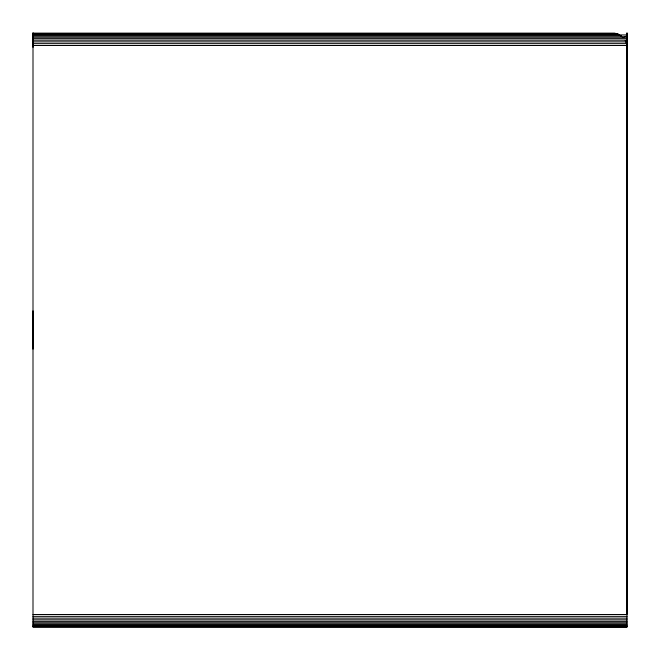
<?xml version="1.0" encoding="UTF-8"?>
<svg xmlns="http://www.w3.org/2000/svg" width="660" height="660" viewBox="0 0 660 660"><rect width="100%" height="100%" fill="white"/><g stroke="black" fill="none" stroke-linecap="round" stroke-linejoin="round"><path stroke-width="0.99" d="M33 349.156L33 310.835M33 47.38L33 33.008L33 627L627 626.992L627 33L627 614.501L33 614.501M627 35.978L622.792 37.216L33 37.216M33 33.132L614.501 33.124L618.131 34.097L622.792 37.216L627 37.216M33 33.503L616.349 33.495M33 34.105L618.131 34.097M627 34.939L33 34.939M33 35.978L621.373 35.978M33 38.635L627 38.635M33 40.194L627 40.194M33 41.885L627 41.877M33 43.659L627 43.659M33 45.507L626.876 45.499M33 616.341L627 616.341M33 618.123L627 618.123M33 619.814L627 619.814M33 621.373L627 621.373M33 622.784L627 622.784M33 624.03L627 624.03M33 625.069L627 625.069M33 625.903L627 625.903M33 626.505L627 626.505M33 626.876L627 626.992M625.226 40.499L625.903 41.877M626.018 42.199L626.513 43.659"/></g></svg>
